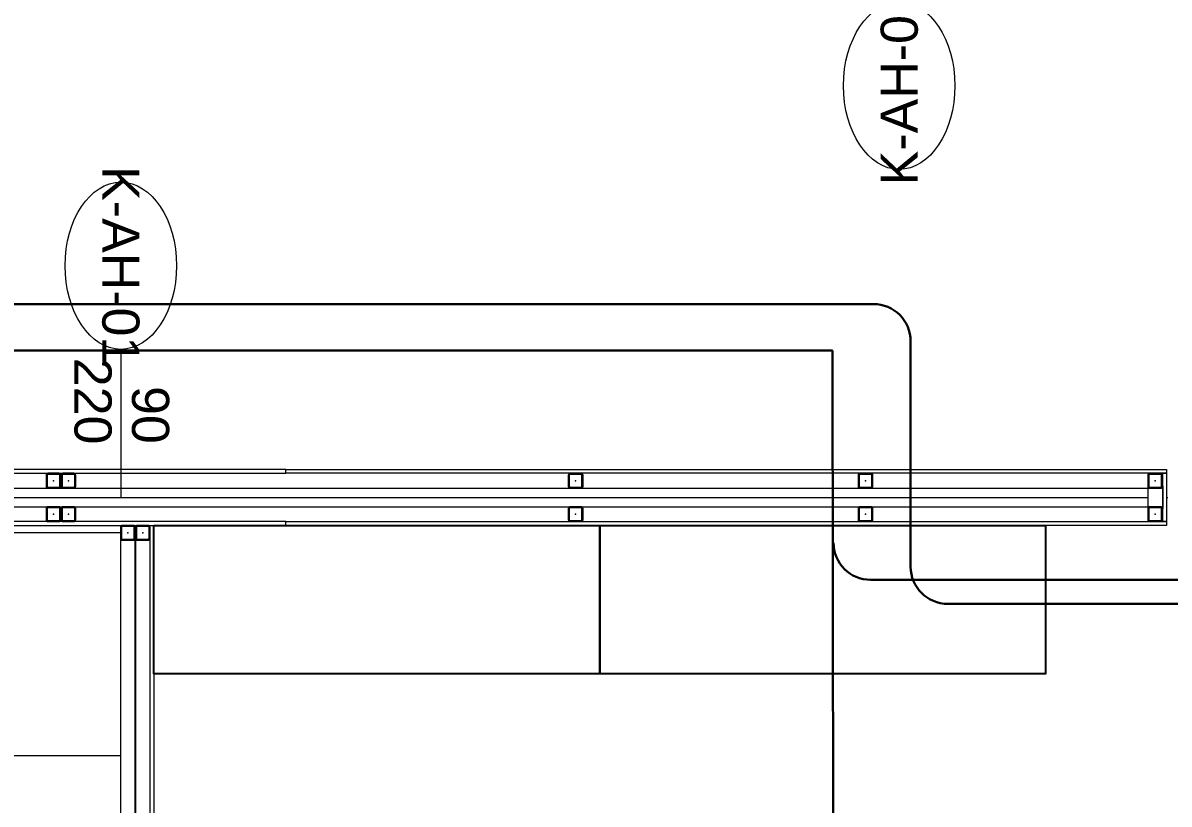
# Model space of a CAD drawing. Extents: x -1073 to 35213, y -1180 to 6950.
# Drawn here: x 17145.1 to 17453.6, y 3037.5 to 3247.7 of the extents above; entities that cross this region are included whole.
import ezdxf
from ezdxf.enums import TextEntityAlignment as Align

# ---------------------------------------------------------------- set-up
doc = ezdxf.new("R2010")
doc.units = 0
doc.header["$LTSCALE"] = 25
doc.layers.get('0').update_dxf_attribs({"color": 9, "lineweight": 9})
for name, color, linetype, lineweight in [('05', 9, 'Continuous', 9), ('06D', 9, 'Continuous', 9), ('10', 9, 'Continuous', 9), ('11', 9, 'Continuous', 9), ('22', 8, 'Continuous', 9), ('33', 9, 'BATTING', 9), ('DATA SARI', 30, 'Continuous', 30), ('DATA TAVAN', 160, 'Continuous', 30)]:
    doc.layers.add(name, color=color, linetype=linetype, lineweight=lineweight)
doc.styles.add('Arial', font='arial.ttf', dxfattribs={"height": 2.5})
doc.linetypes.add('BATTING', pattern='A,0.0001,-0.1,[134,ltypeshp.shx,S=0.1,R=0,X=-0.1,Y=0],-0.2,[134,ltypeshp.shx,S=0.1,R=180,X=0.1,Y=0],-0.1', length=0.4001)

# ---------------------------------------------------------------- blocks, each defined once
blk = doc.blocks.new('Prf-40x40')
for points in [[(1.5, -2), (-1.5, -2, -0.414214), (-2, -1.5), (-2, 1.5, -0.414214), (-1.5, 2), (1.5, 2, -0.414214), (2, 1.5), (2, -1.5, -0.414214)], [(1.5, -1.7), (-1.5, -1.7, -0.414214), (-1.7, -1.5), (-1.7, 1.5, -0.414214), (-1.5, 1.7), (1.5, 1.7, -0.414214), (1.7, 1.5), (1.7, -1.5, -0.414214)]]:
    blk.add_lwpolyline(points, format="xyb", close=True)
blk.add_point((0, 0))
blk = doc.blocks.new('0_doorno')
blk.add_lwpolyline([(4.5, 0), (12.5, 0)])
blk.add_ellipse((0, 0), major_axis=(-4.5, 0), ratio=0.666667)
at = {"style": 'Arial'}
blk.add_attdef('YUKSEKLIK', text='', height=2, dxfattribs=at).set_placement((5, 5.9), align=Align.TOP_LEFT)
blk.add_attdef('KAPINO', text='', height=1.4, dxfattribs=at).set_placement((-0.019, -0.035), align=Align.MIDDLE)
blk.add_attdef('GENISLIK', text='', height=2, dxfattribs=at).set_placement((5, -1.895), align=Align.BOTTOM_LEFT)
blk = doc.blocks.new('m-çalışma dolap modül')
at = {"lineweight": -3, "ltscale": 0.5}
blk.add_lwpolyline([(0, 40), (120, 40), (120, 0), (0, 0)], close=True, dxfattribs=at)

msp = doc.modelspace()

# ---------------------------------------------------------------- linework, layer by layer
for p, q in [((17171.31, 3110.5), (16822.84, 3110.5)), ((17171.31, 3050.5), (16822.84, 3050.5))]:
    msp.add_line(p, q)
at = {"layer": '06D'}
for points in [[(16884.34, 3122.5), (17215.84, 3122.5)], [(17215.84, 3122.5), (17447.84, 3122.5)], [(17447.84, 3123), (17447.84, 3117)], [(17451.84, 3123), (17451.84, 3117)], [(16884.34, 3117.5), (17215.84, 3117.5)], [(17215.84, 3117.5), (17447.84, 3117.5)], [(17175.34, 3108.83), (17175.34, 2882.93)]]:
    msp.add_lwpolyline(points, dxfattribs=at)
at = {"layer": '11'}
for points in [[(17215.84, 3126.5), (17215.84, 3127.5), (16880.84, 3127.5), (16880.84, 3126.5), (17215.84, 3126.5)], [(17215.84, 3127.5), (17452.84, 3127.5), (17452.84, 3126.5), (17215.84, 3126.5), (17215.84, 3127.5)], [(17215.84, 3112.5), (17215.84, 3113.5), (16880.84, 3113.5), (16880.84, 3112.5), (17215.84, 3112.5)], [(17215.84, 3113.5), (17452.84, 3113.5), (17452.84, 3112.5), (17215.84, 3112.5), (17215.84, 3113.5)], [(17171.31, 3112.5), (17171.31, 2879.5), (17170.31, 2879.5), (17170.31, 3026.26)], [(17179.31, 3112.5), (17180.31, 3112.5), (17180.31, 3026.33)], [(17180.31, 2869.5), (17179.31, 2869.5), (17179.31, 3109)]]:
    msp.add_lwpolyline(points, dxfattribs=at)
msp.add_lwpolyline([(17452.84, 3113.5), (17451.84, 3113.5), (17451.84, 3126.5), (17452.84, 3126.5)], close=True, dxfattribs=at)
at = {"layer": '33', "ltscale": 0.3}
for points in [[(16881.44, 3120), (17215.84, 3120)], [(17215.84, 3120), (17447.84, 3120)], [(17452.84, 3120), (17453.24, 3120)], [(17175.31, 2879.5), (17175.31, 3112.4)]]:
    msp.add_lwpolyline(points, dxfattribs=at)
at = {"layer": 'DATA SARI'}
for p, q in [((17374.01, 3172.04), (16932.55, 3172.04)), ((17384.01, 3101.37), (17384.01, 3162.04)), ((17456.85, 3091.37), (17394.01, 3091.37))]:
    msp.add_line(p, q, dxfattribs=at)
for centre, start, end in [((17374.01, 3162.04), 0, 90), ((17394.01, 3101.37), 180, 270)]:
    msp.add_arc(centre, 10, start, end, dxfattribs=at)
at = {"layer": 'DATA TAVAN'}
for p, q in [((16921.64, 3159.57), (17361.8, 3159.57)), ((17362.97, 3159.57), (17361.8, 3159.57)), ((17362.97, 3159.57), (17363.19, 3002.52)), ((17373.24, 3097.84), (17815.16, 3097.84))]:
    msp.add_line(p, q, dxfattribs=at)
msp.add_arc((17373.24, 3107.84), 10, 180.3022, 270, dxfattribs=at)

# ---------------------------------------------------------------- block references
at = {"layer": '05', "lineweight": -3}
for p in [(17180.31, 3072.5), (17300.31, 3072.5)]:
    msp.add_blockref('m-çalışma dolap modül', p, dxfattribs=at)
at = {"layer": '10', "xscale": -1}
for p in [(17153.31, 3124.5), (17157.31, 3124.5), (17293.84, 3124.5), (17371.84, 3124.5), (17449.84, 3124.5), (17153.31, 3115.5), (17157.31, 3115.5), (17293.84, 3115.5), (17371.84, 3115.5), (17449.84, 3115.5)]:
    msp.add_blockref('Prf-40x40', p, dxfattribs=at)
at = {"layer": '10', "xscale": -1, "rotation": 270}
for p in [(17173.31, 3110.5), (17177.31, 3110.5)]:
    msp.add_blockref('Prf-40x40', p, dxfattribs=at)
at = {"layer": '22'}
ref = msp.add_blockref('0_doorno', (17380.93, 3230.78), dxfattribs=dict(at, xscale=5, yscale=5, zscale=5, rotation=90))
ref.add_attrib('KAPINO', 'K-AH-01', dxfattribs={"layer": '0', "height": 10, "rotation": 90, "style": 'Arial'}).set_placement((17380.93, 3230.78), align=Align.MIDDLE)
ref.add_attrib('GENISLIK', '90', dxfattribs={"layer": '0', "height": 10, "rotation": 90, "style": 'Arial'}).set_placement((17380.93, 3263.15), align=Align.BOTTOM_LEFT)
ref.add_attrib('YUKSEKLIK', '220', dxfattribs={"layer": '0', "height": 10, "rotation": 90, "style": 'Arial'}).set_placement((17383.43, 3255.55), align=Align.TOP_LEFT)
ref = msp.add_blockref('0_doorno', (17171.44, 3182.35), dxfattribs=dict(at, xscale=5, yscale=5, zscale=5, rotation=270))
ref.add_attrib('KAPINO', 'K-AH-01', dxfattribs={"layer": '0', "height": 10, "rotation": 270, "style": 'Arial'}).set_placement((17171.44, 3182.35), align=Align.MIDDLE)
ref.add_attrib('GENISLIK', '90', dxfattribs={"layer": '0', "height": 10, "rotation": 270, "style": 'Arial'}).set_placement((17171.44, 3149.98), align=Align.BOTTOM_LEFT)
ref.add_attrib('YUKSEKLIK', '220', dxfattribs={"layer": '0', "height": 10, "rotation": 270, "style": 'Arial'}).set_placement((17168.94, 3157.58), align=Align.TOP_LEFT)

doc.saveas('drawing.dxf')
